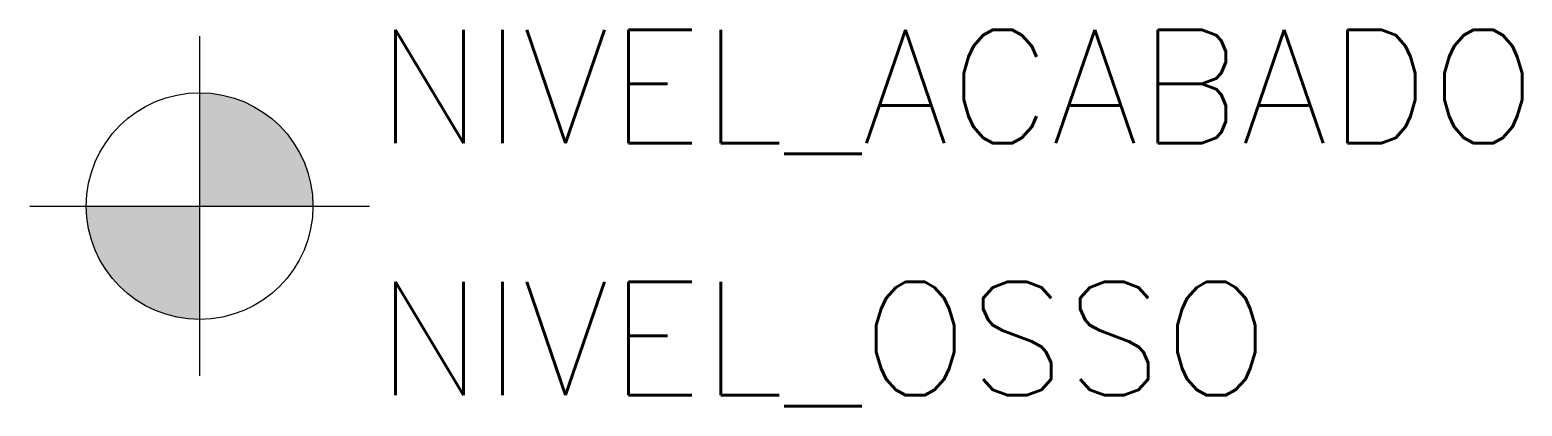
# Model space of a CAD drawing. Header units: millimetres. Extents: x 4.25 to 6.89, y 3.37 to 4.03.
import ezdxf

# ---------------------------------------------------------------- set-up
doc = ezdxf.new("R2010")
doc.units = ezdxf.units.MM
doc.header["$LTSCALE"] = 10
doc.styles.add('r80', font='romans.shx')

msp = doc.modelspace()

# ---------------------------------------------------------------- hatches: boundary and pattern name
h = msp.add_hatch(color=256)
h.paths.add_polyline_path([(4.5533, 3.7187), (4.3533, 3.7187, 0.414214), (4.5533, 3.5187)])
h.paths.add_polyline_path([(4.5533, 3.9187), (4.5533, 3.7187), (4.7533, 3.7187, 0.414214)])

# ---------------------------------------------------------------- linework, layer by layer
for p, q in [((4.5533, 4.0184), (4.5533, 3.419)), ((4.2536, 3.7187), (4.8531, 3.7187))]:
    msp.add_line(p, q)
msp.add_circle((4.5533, 3.7187), 0.2)

# ---------------------------------------------------------------- texts
at = {"style": 'r80'}
for tag, p in [('NIVEL_ACABADO', (4.8649, 3.8297)), ('NIVEL_OSSO', (4.8649, 3.3847))]:
    msp.add_attdef(tag, p, '', height=0.2, dxfattribs=at)

doc.saveas('drawing.dxf')
